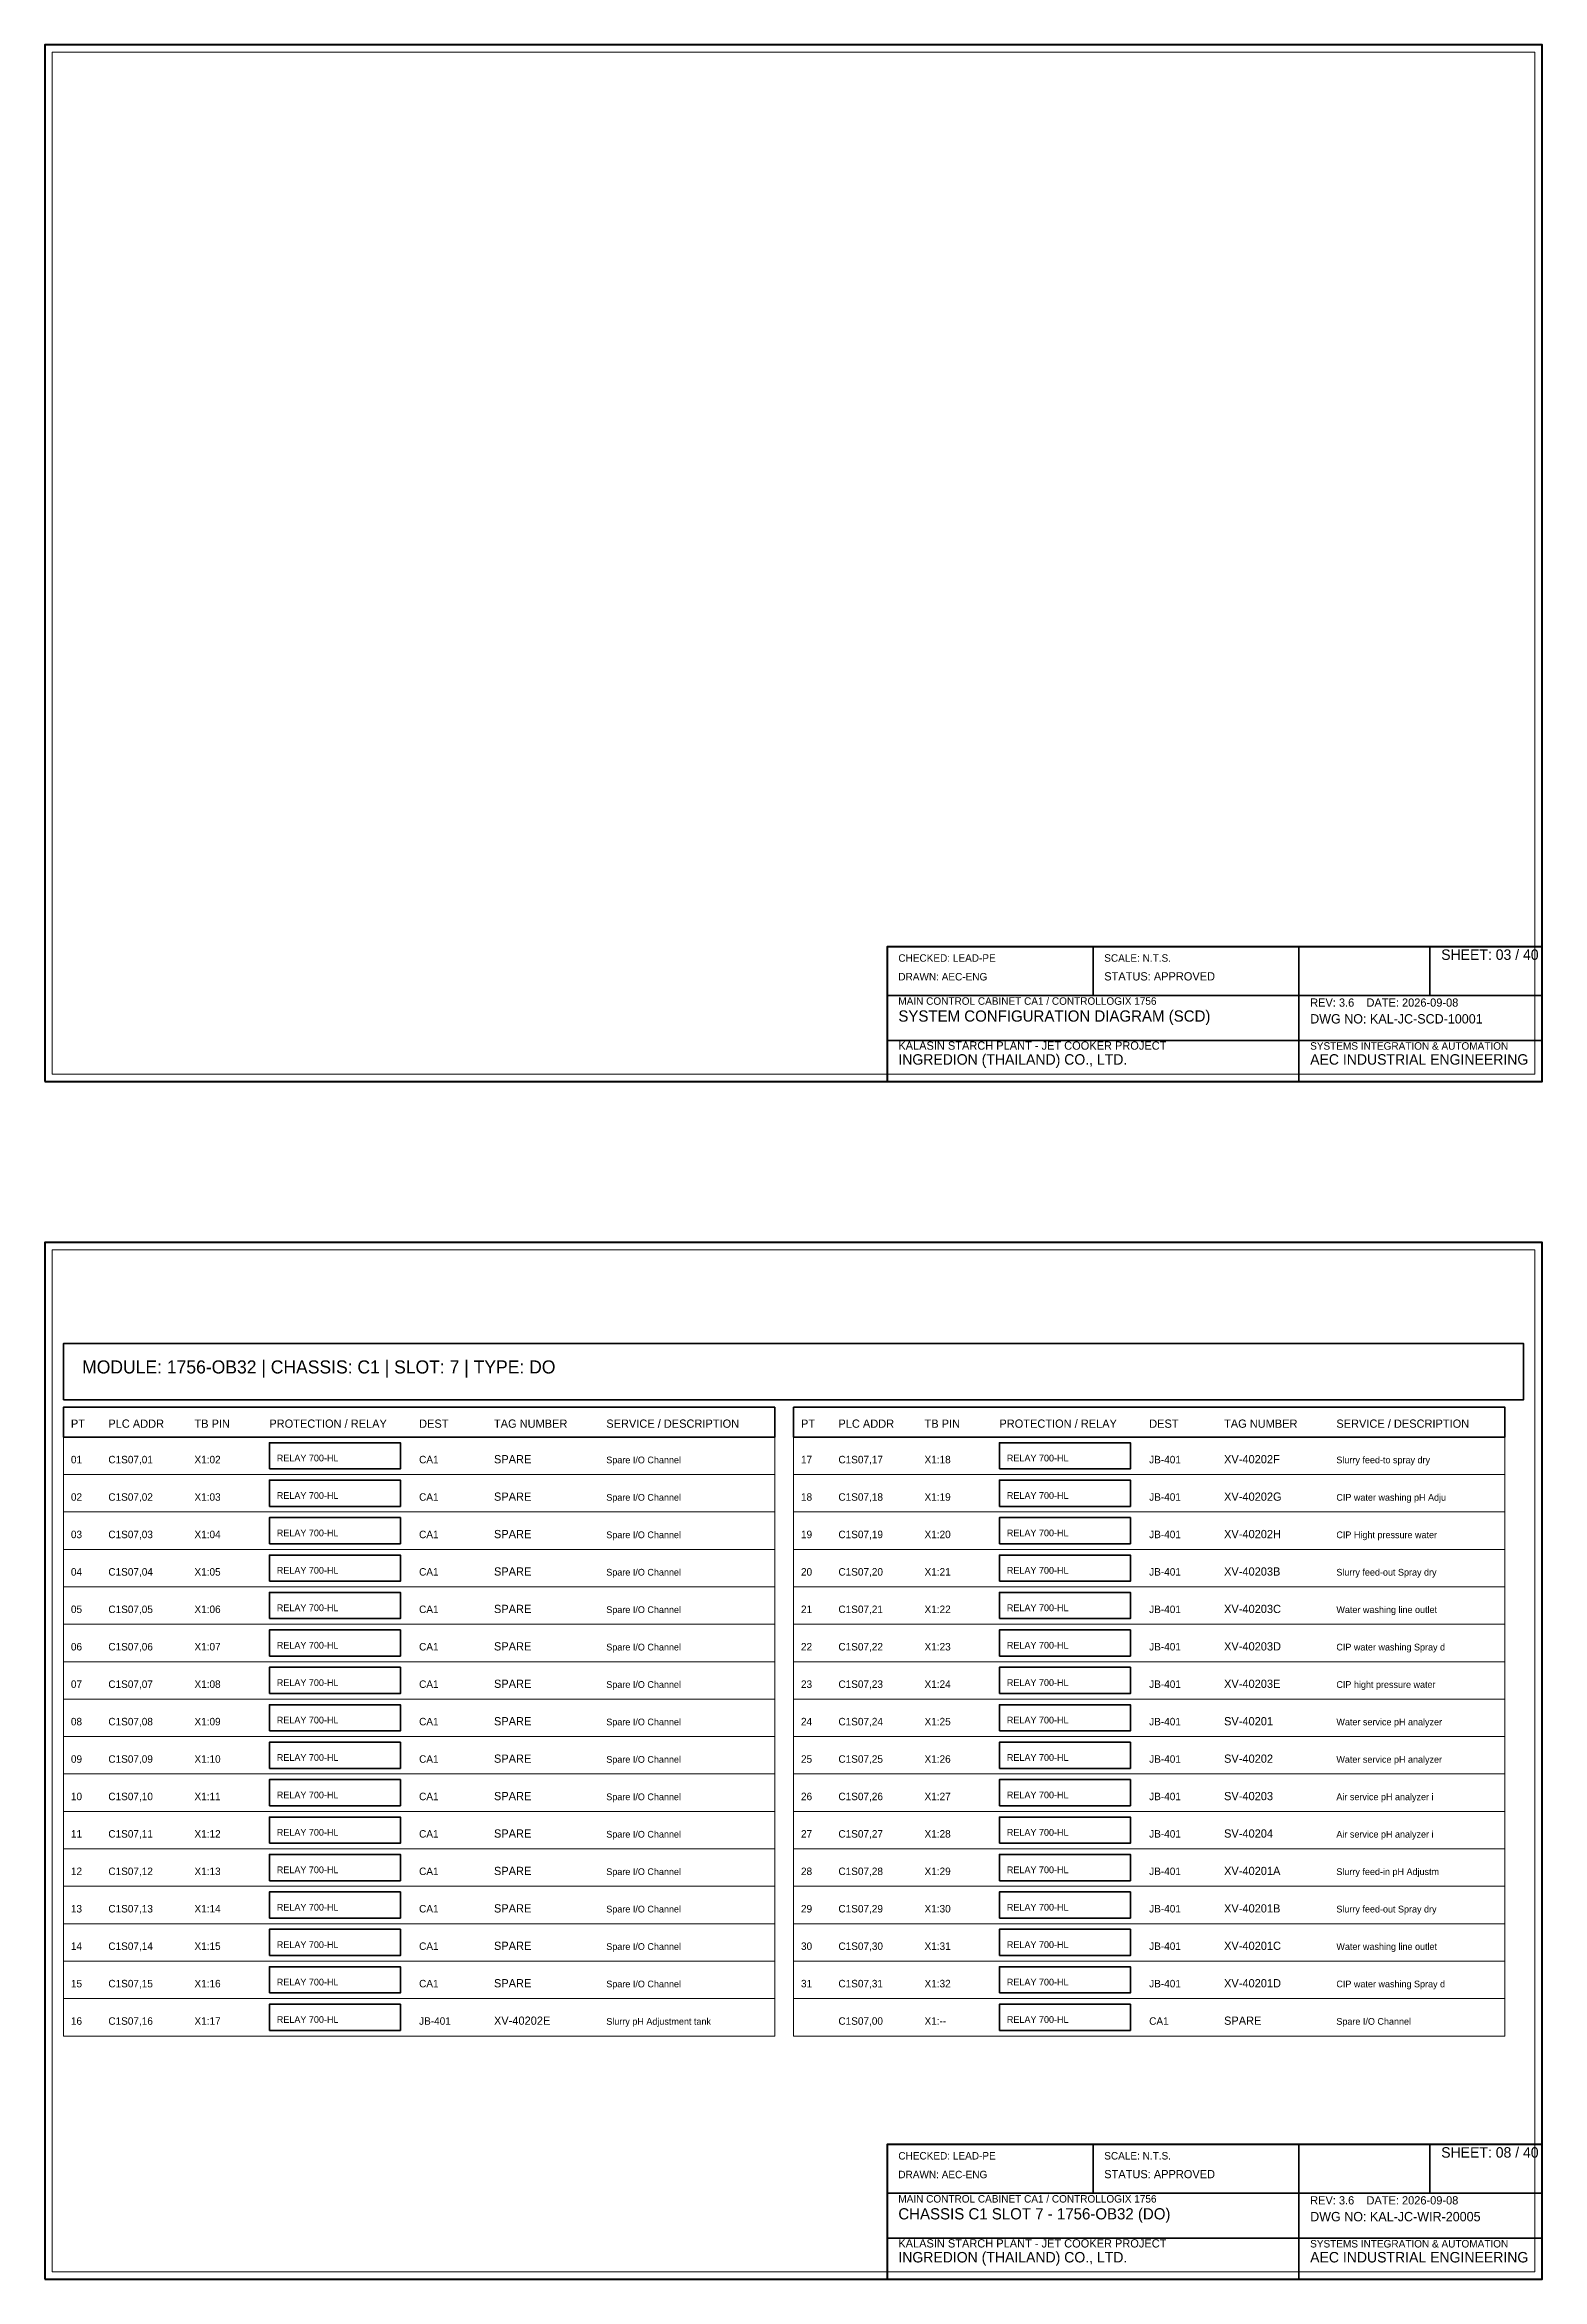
# Model space of a CAD drawing. Header units: millimetres. Extents: x 0 to 2200, y -2240 to 277.
# Drawn here: x 900 to 1300, y -320 to 277 of the extents above; entities that cross this region are included whole.
import ezdxf

# ---------------------------------------------------------------- set-up
doc = ezdxf.new("R2010")
doc.units = ezdxf.units.MM
for name, color, linetype, lineweight in [('0_BORDER', 7, 'Continuous', 70), ('0_TITLE_BLOCK', 4, 'Continuous', 35), ('IE-CABLE', 6, 'Continuous', 25), ('IE-EQUIP', 2, 'Continuous', 35), ('NOTATIONS', 8, 'Continuous', 18), ('RELAYS', 30, 'Continuous', 35), ('TER', 3, 'Continuous', 35), ('TEXTS', 7, 'Continuous', 25)]:
    doc.layers.add(name, color=color, linetype=linetype, lineweight=lineweight)

msp = doc.modelspace()

# ---------------------------------------------------------------- linework, layer by layer
at = {"layer": '0_BORDER'}
for points in [[(900, 0), (1300, 0), (1300, 277), (900, 277)], [(1125, 0), (1300, 0), (1300, 36), (1125, 36)], [(900, -320), (1300, -320), (1300, -43), (900, -43)], [(1125, -320), (1300, -320), (1300, -284), (1125, -284)]]:
    msp.add_lwpolyline(points, close=True, dxfattribs=at)
at = {"layer": '0_TITLE_BLOCK'}
for p, q in [((1180, 23), (1180, 36)), ((1235, 23), (1235, 36)), ((1270, 23), (1270, 36)), ((1125, 23), (1300, 23)), ((1235, 0), (1235, 23)), ((1125, 11), (1300, 11)), ((1180, -297), (1180, -284)), ((1235, -297), (1235, -284)), ((1270, -297), (1270, -284)), ((1125, -297), (1300, -297)), ((1235, -320), (1235, -297)), ((1125, -309), (1300, -309))]:
    msp.add_line(p, q, dxfattribs=at)
for points in [[(905, -95), (1095, -95), (1095, -87), (905, -87)], [(1100, -95), (1290, -95), (1290, -87), (1100, -87)]]:
    msp.add_lwpolyline(points, close=True, dxfattribs=at)
at = {"layer": 'IE-EQUIP'}
msp.add_lwpolyline([(905, -85), (1295, -85), (1295, -70), (905, -70)], close=True, dxfattribs=at)
at = {"layer": 'NOTATIONS'}
for points in [[(902, 2), (1298, 2), (1298, 275), (902, 275)], [(902, -318), (1298, -318), (1298, -45), (902, -45)], [(905, -105), (1095, -105), (1095, -95), (905, -95)], [(1100, -105), (1290, -105), (1290, -95), (1100, -95)], [(905, -115), (1095, -115), (1095, -105), (905, -105)], [(1100, -115), (1290, -115), (1290, -105), (1100, -105)], [(905, -125), (1095, -125), (1095, -115), (905, -115)], [(1100, -125), (1290, -125), (1290, -115), (1100, -115)], [(905, -135), (1095, -135), (1095, -125), (905, -125)], [(1100, -135), (1290, -135), (1290, -125), (1100, -125)], [(905, -145), (1095, -145), (1095, -135), (905, -135)], [(1100, -145), (1290, -145), (1290, -135), (1100, -135)], [(905, -155), (1095, -155), (1095, -145), (905, -145)], [(1100, -155), (1290, -155), (1290, -145), (1100, -145)], [(905, -165), (1095, -165), (1095, -155), (905, -155)], [(1100, -165), (1290, -165), (1290, -155), (1100, -155)], [(905, -175), (1095, -175), (1095, -165), (905, -165)], [(1100, -175), (1290, -175), (1290, -165), (1100, -165)], [(905, -185), (1095, -185), (1095, -175), (905, -175)], [(1100, -185), (1290, -185), (1290, -175), (1100, -175)], [(905, -195), (1095, -195), (1095, -185), (905, -185)], [(1100, -195), (1290, -195), (1290, -185), (1100, -185)], [(905, -205), (1095, -205), (1095, -195), (905, -195)], [(1100, -205), (1290, -205), (1290, -195), (1100, -195)], [(905, -215), (1095, -215), (1095, -205), (905, -205)], [(1100, -215), (1290, -215), (1290, -205), (1100, -205)], [(905, -225), (1095, -225), (1095, -215), (905, -215)], [(1100, -225), (1290, -225), (1290, -215), (1100, -215)], [(905, -235), (1095, -235), (1095, -225), (905, -225)], [(1100, -235), (1290, -235), (1290, -225), (1100, -225)], [(905, -245), (1095, -245), (1095, -235), (905, -235)], [(1100, -245), (1290, -245), (1290, -235), (1100, -235)], [(905, -255), (1095, -255), (1095, -245), (905, -245)], [(1100, -255), (1290, -255), (1290, -245), (1100, -245)]]:
    msp.add_lwpolyline(points, close=True, dxfattribs=at)
at = {"layer": 'RELAYS'}
for points in [[(960, -103.5), (995, -103.5), (995, -96.5), (960, -96.5)], [(1155, -103.5), (1190, -103.5), (1190, -96.5), (1155, -96.5)], [(960, -113.5), (995, -113.5), (995, -106.5), (960, -106.5)], [(1155, -113.5), (1190, -113.5), (1190, -106.5), (1155, -106.5)], [(960, -123.5), (995, -123.5), (995, -116.5), (960, -116.5)], [(1155, -123.5), (1190, -123.5), (1190, -116.5), (1155, -116.5)], [(960, -133.5), (995, -133.5), (995, -126.5), (960, -126.5)], [(1155, -133.5), (1190, -133.5), (1190, -126.5), (1155, -126.5)], [(960, -143.5), (995, -143.5), (995, -136.5), (960, -136.5)], [(1155, -143.5), (1190, -143.5), (1190, -136.5), (1155, -136.5)], [(960, -153.5), (995, -153.5), (995, -146.5), (960, -146.5)], [(1155, -153.5), (1190, -153.5), (1190, -146.5), (1155, -146.5)], [(960, -163.5), (995, -163.5), (995, -156.5), (960, -156.5)], [(1155, -163.5), (1190, -163.5), (1190, -156.5), (1155, -156.5)], [(960, -173.5), (995, -173.5), (995, -166.5), (960, -166.5)], [(1155, -173.5), (1190, -173.5), (1190, -166.5), (1155, -166.5)], [(960, -183.5), (995, -183.5), (995, -176.5), (960, -176.5)], [(1155, -183.5), (1190, -183.5), (1190, -176.5), (1155, -176.5)], [(960, -193.5), (995, -193.5), (995, -186.5), (960, -186.5)], [(1155, -193.5), (1190, -193.5), (1190, -186.5), (1155, -186.5)], [(960, -203.5), (995, -203.5), (995, -196.5), (960, -196.5)], [(1155, -203.5), (1190, -203.5), (1190, -196.5), (1155, -196.5)], [(960, -213.5), (995, -213.5), (995, -206.5), (960, -206.5)], [(1155, -213.5), (1190, -213.5), (1190, -206.5), (1155, -206.5)], [(960, -223.5), (995, -223.5), (995, -216.5), (960, -216.5)], [(1155, -223.5), (1190, -223.5), (1190, -216.5), (1155, -216.5)], [(960, -233.5), (995, -233.5), (995, -226.5), (960, -226.5)], [(1155, -233.5), (1190, -233.5), (1190, -226.5), (1155, -226.5)], [(960, -243.5), (995, -243.5), (995, -236.5), (960, -236.5)], [(1155, -243.5), (1190, -243.5), (1190, -236.5), (1155, -236.5)], [(960, -253.5), (995, -253.5), (995, -246.5), (960, -246.5)], [(1155, -253.5), (1190, -253.5), (1190, -246.5), (1155, -246.5)]]:
    msp.add_lwpolyline(points, close=True, dxfattribs=at)

# ---------------------------------------------------------------- texts
at = {"layer": '0_TITLE_BLOCK'}
for s, height, p in [('SHEET: 03 / 40', 2.8, (1273, 32.5)), ('STATUS: APPROVED', 2.2, (1183, 27)), ('SYSTEM CONFIGURATION DIAGRAM (SCD)', 3, (1128, 16)), ('INGREDION (THAILAND) CO., LTD.', 2.8, (1128, 4.5)), ('AEC INDUSTRIAL ENGINEERING', 2.8, (1238, 4.5)), ('MODULE: 1756-OB32 | CHASSIS: C1 | SLOT: 7 | TYPE: DO', 3.5, (910, -78)), ('PT', 2.2, (907, -92.5)), ('PLC ADDR', 2.2, (917, -92.5)), ('TB PIN', 2.2, (940, -92.5)), ('PROTECTION / RELAY', 2.2, (960, -92.5)), ('DEST', 2.2, (1000, -92.5)), ('TAG NUMBER', 2.2, (1020, -92.5)), ('SERVICE / DESCRIPTION', 2.2, (1050, -92.5)), ('PT', 2.2, (1102, -92.5)), ('PLC ADDR', 2.2, (1112, -92.5)), ('TB PIN', 2.2, (1135, -92.5)), ('PROTECTION / RELAY', 2.2, (1155, -92.5)), ('DEST', 2.2, (1195, -92.5)), ('TAG NUMBER', 2.2, (1215, -92.5)), ('SERVICE / DESCRIPTION', 2.2, (1245, -92.5)), ('SHEET: 08 / 40', 2.8, (1273, -287.5)), ('STATUS: APPROVED', 2.2, (1183, -293)), ('CHASSIS C1 SLOT 7 - 1756-OB32 (DO)', 3, (1128, -304)), ('INGREDION (THAILAND) CO., LTD.', 2.8, (1128, -315.5)), ('AEC INDUSTRIAL ENGINEERING', 2.8, (1238, -315.5))]:
    msp.add_text(s, height=height, dxfattribs=at).set_placement(p)
at = {"layer": 'IE-CABLE'}
for s, p in [('CA1', (1000, -102)), ('JB-401', (1195, -102)), ('CA1', (1000, -112)), ('JB-401', (1195, -112)), ('CA1', (1000, -122)), ('JB-401', (1195, -122)), ('CA1', (1000, -132)), ('JB-401', (1195, -132)), ('CA1', (1000, -142)), ('JB-401', (1195, -142)), ('CA1', (1000, -152)), ('JB-401', (1195, -152)), ('CA1', (1000, -162)), ('JB-401', (1195, -162)), ('CA1', (1000, -172)), ('JB-401', (1195, -172)), ('CA1', (1000, -182)), ('JB-401', (1195, -182)), ('CA1', (1000, -192)), ('JB-401', (1195, -192)), ('CA1', (1000, -202)), ('JB-401', (1195, -202)), ('CA1', (1000, -212)), ('JB-401', (1195, -212)), ('CA1', (1000, -222)), ('JB-401', (1195, -222)), ('CA1', (1000, -232)), ('JB-401', (1195, -232)), ('CA1', (1000, -242)), ('JB-401', (1195, -242)), ('JB-401', (1000, -252)), ('CA1', (1195, -252))]:
    msp.add_text(s, height=2, dxfattribs=at).set_placement(p)
at = {"layer": 'RELAYS'}
for p in [(962, -101.5), (1157, -101.5), (962, -111.5), (1157, -111.5), (962, -121.5), (1157, -121.5), (962, -131.5), (1157, -131.5), (962, -141.5), (1157, -141.5), (962, -151.5), (1157, -151.5), (962, -161.5), (1157, -161.5), (962, -171.5), (1157, -171.5), (962, -181.5), (1157, -181.5), (962, -191.5), (1157, -191.5), (962, -201.5), (1157, -201.5), (962, -211.5), (1157, -211.5), (962, -221.5), (1157, -221.5), (962, -231.5), (1157, -231.5), (962, -241.5), (1157, -241.5), (962, -251.5), (1157, -251.5)]:
    msp.add_text('RELAY 700-HL', height=1.8, dxfattribs=at).set_placement(p)
at = {"layer": 'TER'}
for s, p in [('X1:02', (940, -102)), ('X1:18', (1135, -102)), ('X1:03', (940, -112)), ('X1:19', (1135, -112)), ('X1:04', (940, -122)), ('X1:20', (1135, -122)), ('X1:05', (940, -132)), ('X1:21', (1135, -132)), ('X1:06', (940, -142)), ('X1:22', (1135, -142)), ('X1:07', (940, -152)), ('X1:23', (1135, -152)), ('X1:08', (940, -162)), ('X1:24', (1135, -162)), ('X1:09', (940, -172)), ('X1:25', (1135, -172)), ('X1:10', (940, -182)), ('X1:26', (1135, -182)), ('X1:11', (940, -192)), ('X1:27', (1135, -192)), ('X1:12', (940, -202)), ('X1:28', (1135, -202)), ('X1:13', (940, -212)), ('X1:29', (1135, -212)), ('X1:14', (940, -222)), ('X1:30', (1135, -222)), ('X1:15', (940, -232)), ('X1:31', (1135, -232)), ('X1:16', (940, -242)), ('X1:32', (1135, -242)), ('X1:17', (940, -252)), ('X1:--', (1135, -252))]:
    msp.add_text(s, height=2, dxfattribs=at).set_placement(p)
at = {"layer": 'TEXTS'}
for s, height, p in [('CHECKED: LEAD-PE', 2, (1128, 32)), ('SCALE: N.T.S.', 2, (1183, 32)), ('DRAWN: AEC-ENG', 2, (1128, 27)), ('MAIN CONTROL CABINET CA1 / CONTROLLOGIX 1756', 2, (1128, 20.5)), ('REV: 3.6    DATE: 2026-09-08', 2.2, (1238, 20)), ('DWG NO: KAL-JC-SCD-10001', 2.5, (1238, 15.5)), ('KALASIN STARCH PLANT - JET COOKER PROJECT', 2.2, (1128, 8.5)), ('SYSTEMS INTEGRATION & AUTOMATION', 2, (1238, 8.5)), ('01', 2, (907, -102)), ('C1S07,01', 2, (917, -102)), ('SPARE', 2.2, (1020, -102)), ('Spare I/O Channel', 1.8, (1050, -102)), ('17', 2, (1102, -102)), ('C1S07,17', 2, (1112, -102)), ('XV-40202F', 2.2, (1215, -102)), ('Slurry feed-to spray dry ', 1.8, (1245, -102)), ('02', 2, (907, -112)), ('C1S07,02', 2, (917, -112)), ('SPARE', 2.2, (1020, -112)), ('Spare I/O Channel', 1.8, (1050, -112)), ('18', 2, (1102, -112)), ('C1S07,18', 2, (1112, -112)), ('XV-40202G', 2.2, (1215, -112)), ('CIP water washing pH Adju', 1.8, (1245, -112)), ('03', 2, (907, -122)), ('C1S07,03', 2, (917, -122)), ('SPARE', 2.2, (1020, -122)), ('Spare I/O Channel', 1.8, (1050, -122)), ('19', 2, (1102, -122)), ('C1S07,19', 2, (1112, -122)), ('XV-40202H', 2.2, (1215, -122)), ('CIP Hight pressure water ', 1.8, (1245, -122)), ('04', 2, (907, -132)), ('C1S07,04', 2, (917, -132)), ('SPARE', 2.2, (1020, -132)), ('Spare I/O Channel', 1.8, (1050, -132)), ('20', 2, (1102, -132)), ('C1S07,20', 2, (1112, -132)), ('XV-40203B', 2.2, (1215, -132)), ('Slurry feed-out Spray dry', 1.8, (1245, -132)), ('05', 2, (907, -142)), ('C1S07,05', 2, (917, -142)), ('SPARE', 2.2, (1020, -142)), ('Spare I/O Channel', 1.8, (1050, -142)), ('21', 2, (1102, -142)), ('C1S07,21', 2, (1112, -142)), ('XV-40203C', 2.2, (1215, -142)), ('Water washing line outlet', 1.8, (1245, -142)), ('06', 2, (907, -152)), ('C1S07,06', 2, (917, -152)), ('SPARE', 2.2, (1020, -152)), ('Spare I/O Channel', 1.8, (1050, -152)), ('22', 2, (1102, -152)), ('C1S07,22', 2, (1112, -152)), ('XV-40203D', 2.2, (1215, -152)), ('CIP water washing Spray d', 1.8, (1245, -152)), ('07', 2, (907, -162)), ('C1S07,07', 2, (917, -162)), ('SPARE', 2.2, (1020, -162)), ('Spare I/O Channel', 1.8, (1050, -162)), ('23', 2, (1102, -162)), ('C1S07,23', 2, (1112, -162)), ('XV-40203E', 2.2, (1215, -162)), ('CIP hight pressure water ', 1.8, (1245, -162)), ('08', 2, (907, -172)), ('C1S07,08', 2, (917, -172)), ('SPARE', 2.2, (1020, -172)), ('Spare I/O Channel', 1.8, (1050, -172)), ('24', 2, (1102, -172)), ('C1S07,24', 2, (1112, -172)), ('SV-40201', 2.2, (1215, -172)), ('Water service pH analyzer', 1.8, (1245, -172)), ('09', 2, (907, -182)), ('C1S07,09', 2, (917, -182)), ('SPARE', 2.2, (1020, -182)), ('Spare I/O Channel', 1.8, (1050, -182)), ('25', 2, (1102, -182)), ('C1S07,25', 2, (1112, -182)), ('SV-40202', 2.2, (1215, -182)), ('Water service pH analyzer', 1.8, (1245, -182)), ('10', 2, (907, -192)), ('C1S07,10', 2, (917, -192)), ('SPARE', 2.2, (1020, -192)), ('Spare I/O Channel', 1.8, (1050, -192)), ('26', 2, (1102, -192)), ('C1S07,26', 2, (1112, -192)), ('SV-40203', 2.2, (1215, -192)), ('Air service pH analyzer i', 1.8, (1245, -192)), ('11', 2, (907, -202)), ('C1S07,11', 2, (917, -202)), ('SPARE', 2.2, (1020, -202)), ('Spare I/O Channel', 1.8, (1050, -202)), ('27', 2, (1102, -202)), ('C1S07,27', 2, (1112, -202)), ('SV-40204', 2.2, (1215, -202)), ('Air service pH analyzer i', 1.8, (1245, -202)), ('12', 2, (907, -212)), ('C1S07,12', 2, (917, -212)), ('SPARE', 2.2, (1020, -212)), ('Spare I/O Channel', 1.8, (1050, -212)), ('28', 2, (1102, -212)), ('C1S07,28', 2, (1112, -212)), ('XV-40201A', 2.2, (1215, -212)), ('Slurry feed-in pH Adjustm', 1.8, (1245, -212)), ('13', 2, (907, -222)), ('C1S07,13', 2, (917, -222)), ('SPARE', 2.2, (1020, -222)), ('Spare I/O Channel', 1.8, (1050, -222)), ('29', 2, (1102, -222)), ('C1S07,29', 2, (1112, -222)), ('XV-40201B', 2.2, (1215, -222)), ('Slurry feed-out Spray dry', 1.8, (1245, -222)), ('14', 2, (907, -232)), ('C1S07,14', 2, (917, -232)), ('SPARE', 2.2, (1020, -232)), ('Spare I/O Channel', 1.8, (1050, -232)), ('30', 2, (1102, -232)), ('C1S07,30', 2, (1112, -232)), ('XV-40201C', 2.2, (1215, -232)), ('Water washing line outlet', 1.8, (1245, -232)), ('15', 2, (907, -242)), ('C1S07,15', 2, (917, -242)), ('SPARE', 2.2, (1020, -242)), ('Spare I/O Channel', 1.8, (1050, -242)), ('31', 2, (1102, -242)), ('C1S07,31', 2, (1112, -242)), ('XV-40201D', 2.2, (1215, -242)), ('CIP water washing Spray d', 1.8, (1245, -242)), ('16', 2, (907, -252)), ('C1S07,16', 2, (917, -252)), ('XV-40202E', 2.2, (1020, -252)), ('Slurry pH Adjustment tank', 1.8, (1050, -252)), ('C1S07,00', 2, (1112, -252)), ('SPARE', 2.2, (1215, -252)), ('Spare I/O Channel', 1.8, (1245, -252)), ('CHECKED: LEAD-PE', 2, (1128, -288)), ('SCALE: N.T.S.', 2, (1183, -288)), ('DRAWN: AEC-ENG', 2, (1128, -293)), ('MAIN CONTROL CABINET CA1 / CONTROLLOGIX 1756', 2, (1128, -299.5)), ('REV: 3.6    DATE: 2026-09-08', 2.2, (1238, -300)), ('DWG NO: KAL-JC-WIR-20005', 2.5, (1238, -304.5)), ('KALASIN STARCH PLANT - JET COOKER PROJECT', 2.2, (1128, -311.5)), ('SYSTEMS INTEGRATION & AUTOMATION', 2, (1238, -311.5))]:
    msp.add_text(s, height=height, dxfattribs=at).set_placement(p)

doc.saveas('drawing.dxf')
